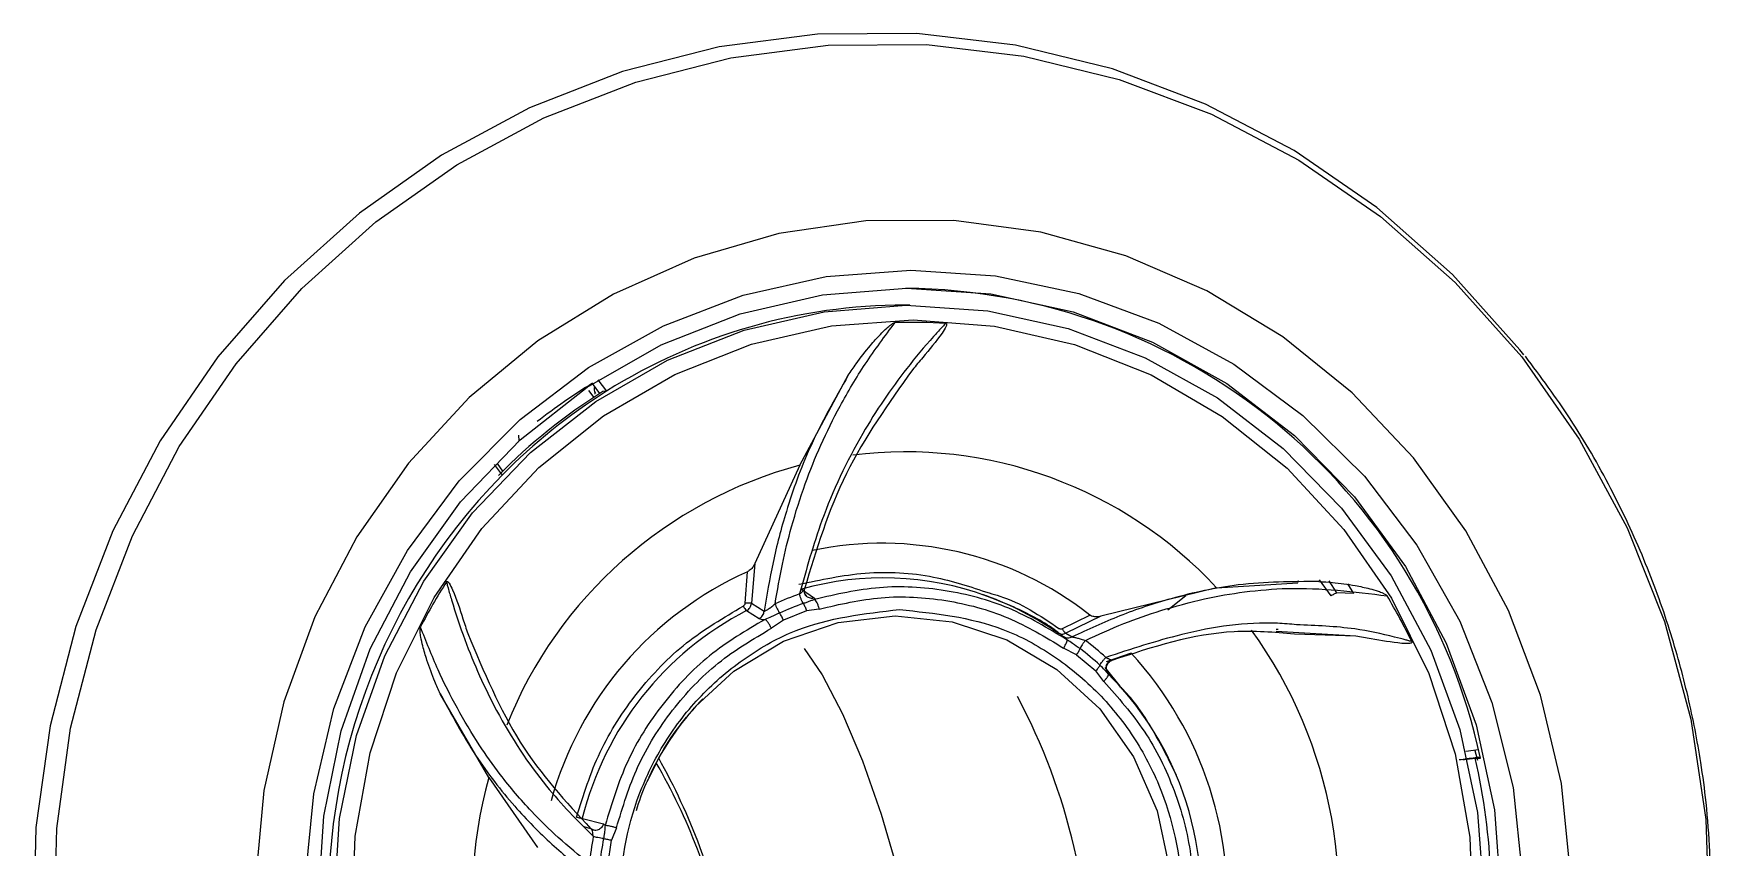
# Model space of a CAD drawing. Header units: inches. Extents: x 2 to 87, y 6 to 129.
# Drawn here: x 48.426 to 50.358, y 37.801 to 38.738 of the extents above; entities that cross this region are included whole.
import ezdxf

# ---------------------------------------------------------------- set-up
doc = ezdxf.new("R2010")
doc.units = ezdxf.units.IN
doc.header["$MEASUREMENT"] = 0
doc.layers.add('1', color=4, linetype='Continuous')

# ---------------------------------------------------------------- blocks, each defined once
blk = doc.blocks.new('2026 STRIDE')
at = {"layer": '1', "color": 3}
for p, q in [((47.102, 17.316), (47.0966, 17.316)), ((46.732, 17.218), (46.7381, 17.2099)), ((46.7452, 17.2145), (46.7367, 17.2258)), ((46.753, 17.217), (46.7431, 17.23)), ((46.9754, 17.1317), (47.0313, 17.2354)), ((46.7391, 17.2144), (46.7399, 17.2144)), ((46.753, 17.217), (46.7486, 17.2166)), ((46.6524, 17.1598), (46.6517, 17.1662)), ((46.6235, 17.1327), (46.6327, 17.1204)), ((46.6268, 17.1336), (46.6332, 17.125)), ((46.9754, 17.1317), (46.9235, 17.0186)), ((46.9125, 16.973), (46.9152, 17.0092)), ((46.9235, 17.0186), (46.9197, 16.9728)), ((46.9773, 16.989), (46.9922, 16.9787)), ((47.4554, 16.9906), (47.3222, 16.9579)), ((47.4554, 16.9906), (47.5491, 16.9963)), ((47.5498, 16.9984), (47.549, 16.9984)), ((47.5875, 16.9815), (47.574, 16.9999)), ((47.5938, 16.9847), (47.585, 16.9985)), ((47.6063, 16.9951), (47.6132, 16.9842)), ((46.9197, 16.9728), (46.9344, 16.9636)), ((46.9979, 16.9662), (46.9832, 16.9641)), ((46.9922, 16.9787), (46.9925, 16.9773)), ((47.42, 16.9815), (47.3993, 16.9648)), ((47.613, 16.9842), (47.5938, 16.9847)), ((47.6132, 16.9842), (47.613, 16.9842)), ((46.9142, 16.9644), (46.9286, 16.9553)), ((46.9566, 16.9535), (46.9427, 16.944)), ((46.9832, 16.9641), (46.9566, 16.9535)), ((47.2778, 16.9436), (47.3094, 16.9593)), ((47.3222, 16.9579), (47.2819, 16.9384)), ((47.2761, 16.9365), (47.279, 16.9347)), ((47.2819, 16.9384), (47.2891, 16.9341)), ((47.6157, 16.9348), (47.5239, 16.9402)), ((47.5265, 16.9426), (47.524, 16.9426)), ((47.6157, 16.9348), (47.545, 16.9374)), ((47.2941, 16.9135), (47.2793, 16.9212)), ((47.2941, 16.9135), (47.3163, 16.8949)), ((47.3571, 16.9155), (47.3282, 16.9054)), ((47.3255, 16.8828), (47.3163, 16.8949)), ((47.3269, 16.899), (47.3438, 16.8775)), ((47.3313, 16.891), (47.3309, 16.8911)), ((46.6173, 16.7721), (46.5614, 16.8686)), ((47.7571, 16.8041), (47.7423, 16.802)), ((47.7529, 16.8035), (47.756, 16.7921)), ((47.7533, 16.7944), (47.7594, 16.7944)), ((46.6173, 16.7721), (46.6734, 16.6917)), ((46.725, 16.7252), (46.7492, 16.7187)), ((46.7349, 16.7133), (46.7272, 16.7154)), ((46.7492, 16.7187), (46.7512, 16.7171)), ((46.7543, 16.6709), (46.7587, 16.7001)), ((46.7643, 16.7144), (46.7587, 16.7001))]:
    blk.add_line(p, q, dxfattribs=at)
at = {"layer": '1', "color": 3, "flags": 128}
for points in [[(47.8094, 17.2588), (47.8048, 17.2646), (47.7271, 17.3515), (47.6401, 17.4284), (47.5449, 17.494), (47.4428, 17.5475), (47.3354, 17.5881), (47.224, 17.6154), (47.1103, 17.6288), (46.9959, 17.6281), (46.8824, 17.6135), (46.7713, 17.5851), (46.6642, 17.5433), (46.5627, 17.4887), (46.4682, 17.4221), (46.3819, 17.3443), (46.3051, 17.2566), (46.2388, 17.16), (46.1841, 17.0561), (46.1417, 16.9461), (46.1121, 16.8318), (46.0957, 16.7146), (46.0929, 16.5962)], [(46.1168, 16.5967), (46.1196, 16.7135), (46.1357, 16.8292), (46.1649, 16.9421), (46.2068, 17.0506), (46.2608, 17.1532), (46.3262, 17.2486), (46.402, 17.3352), (46.4872, 17.4119), (46.5806, 17.4777), (46.6808, 17.5316), (46.7865, 17.5729), (46.8961, 17.6009), (47.0082, 17.6154), (47.1212, 17.616), (47.2334, 17.6027), (47.3433, 17.5759), (47.4494, 17.5358), (47.5502, 17.4829), (47.6442, 17.4181), (47.7301, 17.3423), (47.8068, 17.2565), (47.8731, 17.1619), (47.9281, 17.0598), (47.9711, 16.9517), (48.0014, 16.8392), (48.0187, 16.7237), (48.0226, 16.6069)], [(47.8631, 16.6612), (47.8525, 16.7654), (47.8285, 16.8671), (47.7917, 16.9647), (47.7426, 17.0563), (47.6821, 17.1403), (47.6114, 17.2152), (47.5316, 17.2797), (47.4442, 17.3326), (47.3509, 17.373), (47.2531, 17.4001), (47.1527, 17.4135), (47.0515, 17.413), (46.9512, 17.3985), (46.8537, 17.3703), (46.7607, 17.3289), (46.6739, 17.2751), (46.5948, 17.2097), (46.5248, 17.1341), (46.4652, 17.0494), (46.417, 16.9573), (46.3811, 16.8594), (46.3581, 16.7574), (46.3485, 16.6531)], [(47.1033, 17.3565), (47.2009, 17.35), (47.2967, 17.3295), (47.3888, 17.2953), (47.4754, 17.2483), (47.5548, 17.1892), (47.6256, 17.1193), (47.6862, 17.0398), (47.7355, 16.9524), (47.7726, 16.8587), (47.7968, 16.7607), (47.8075, 16.66)], [(46.4059, 16.6525), (46.4156, 16.7533), (46.4388, 16.8516), (46.475, 16.9457), (46.5235, 17.0336), (46.5833, 17.1137), (46.6534, 17.1844), (46.7322, 17.2443), (46.8184, 17.2923), (46.9101, 17.3274), (47.0057, 17.3489), (47.1033, 17.3565)], [(46.4207, 16.6273), (46.4272, 16.7276), (46.4473, 16.826), (46.4808, 16.9204), (46.527, 17.0089), (46.5848, 17.0897), (46.6532, 17.1612), (46.7307, 17.2218), (46.8157, 17.2705), (46.9066, 17.3061), (47.0014, 17.328), (47.0983, 17.3357), (47.1953, 17.329), (47.2903, 17.3082), (47.3816, 17.2735), (47.4671, 17.2258), (47.5452, 17.1659), (47.6142, 17.0952), (47.6729, 17.015), (47.7199, 16.927), (47.7543, 16.833), (47.7754, 16.7349), (47.7829, 16.6346)], [(46.4391, 16.6274), (46.4454, 16.7249), (46.465, 16.8206), (46.4975, 16.9123), (46.5424, 16.9983), (46.5986, 17.0769), (46.6651, 17.1464), (46.7404, 17.2053), (46.8231, 17.2526), (46.9114, 17.2872), (47.0036, 17.3085), (47.0978, 17.316), (47.192, 17.3095), (47.2844, 17.2892), (47.3731, 17.2556), (47.4563, 17.2092), (47.5322, 17.151), (47.5993, 17.0822), (47.6563, 17.0043), (47.702, 16.9188), (47.7354, 16.8274), (47.756, 16.732), (47.7632, 16.6345)], [(47.1058, 17.2992), (47.1998, 17.292), (47.2918, 17.2707), (47.3799, 17.2357), (47.462, 17.1879), (47.5366, 17.1282), (47.602, 17.0579), (47.6568, 16.9786), (47.6998, 16.8918), (47.7301, 16.7994), (47.7472, 16.7035), (47.7505, 16.606)], [(46.4598, 16.6071), (46.4633, 16.7046), (46.4806, 16.8005), (46.5111, 16.8928), (46.5543, 16.9796), (46.6092, 17.0589), (46.6747, 17.129), (46.7494, 17.1886), (46.8316, 17.2362), (46.9197, 17.271), (47.0118, 17.2921), (47.1058, 17.2992)], [(46.8557, 16.8544), (46.8996, 16.8948), (46.9567, 16.9293), (47.0195, 16.9507), (47.0852, 16.9583), (47.151, 16.9515), (47.214, 16.9306), (47.2714, 16.8967), (47.3208, 16.8512), (47.3599, 16.7961), (47.3871, 16.7337), (47.4012, 16.6669), (47.4016, 16.5985), (47.3881, 16.5315), (47.3615, 16.4688), (47.323, 16.4133), (47.274, 16.3672), (47.2169, 16.3327), (47.1542, 16.3112), (47.0884, 16.3037), (47.0884, 16.3037)], [(46.9806, 16.9208), (47.0011, 16.8905), (47.0247, 16.8456), (47.0478, 16.7914), (47.0693, 16.7301), (47.0884, 16.6645), (47.104, 16.5974), (47.1157, 16.5319), (47.1228, 16.4706), (47.125, 16.4164), (47.1224, 16.3715), (47.116, 16.3413)]]:
    blk.add_lwpolyline(points, dxfattribs=at)
at = {"layer": '1', "color": 3}
for centre, radius, start, end in [((47.0893, 16.6503), 0.6854, 12.1317, 89.2976), ((47.0965, 16.6706), 0.6455, 89.9931, 122.1635), ((47.1052, 16.6748), 0.6215, 86.463, 91.8484), ((47.084, 16.657), 0.6667, 121.3786, 128.052), ((46.7465, 17.2192), 0.0081, 154.9664, 216.3536), ((47.1019, 16.6531), 0.6651, 122.0885, 135.4023), ((47.1066, 16.6531), 0.6656, 122.0931, 135.3977), ((47.0966, 16.6577), 0.4895, 42.8521, 97.0683), ((47.1059, 16.6445), 0.5044, 104.9931, 158.1036), ((47.1299, 16.6318), 0.6972, 135.5005, 239.5667), ((47.0705, 16.6549), 0.387, 51.8717, 102.0143), ((47.0813, 16.638), 0.4066, 114.1058, 164.672), ((47.134, 16.6368), 0.6707, 147.4745, 152.5932), ((47.0719, 16.6547), 0.3474, 70.0199, 105.8011), ((46.9213, 16.9736), 0.0116, 199.9429, 232.6781), ((47.0915, 16.6509), 0.3524, 109.2608, 114.1981), ((47.092, 16.6503), 0.3413, 109.2608, 114.1982), ((47.0698, 16.6487), 0.3538, 55.1335, 70.0316), ((47.075, 16.6361), 0.6722, 25.8003, 30.9112), ((47.0827, 16.6365), 0.3686, 117.2037, 166.0726), ((47.084, 16.6426), 0.3622, 47.6813, 52.5291), ((47.0659, 16.6309), 0.5305, 344.5795, 35.8812), ((47.0848, 16.6422), 0.3508, 47.6812, 52.5291), ((47.048, 16.6315), 0.4197, 353.1001, 42.5798), ((47.0763, 16.6355), 0.3608, 24.9111, 45.1238), ((47.0991, 16.6349), 0.3277, 137.9463, 155.1677), ((46.5919, 16.528), 0.7184, 358.2683, 28.0361), ((46.1752, 16.4368), 0.7312, 11.6141, 29.2957), ((47.0441, 16.6311), 0.7277, 2.1042, 12.963), ((46.2316, 16.452), 0.6695, 11.3704, 30.2464), ((47.0669, 16.6311), 0.3711, 356.3384, 24.9053), ((47.1286, 16.631), 0.5305, 164.5795, 215.8812), ((47.1148, 16.631), 0.3842, 169.0265, 173.6873), ((47.1146, 16.631), 0.372, 169.0261, 173.6875)]:
    blk.add_arc(centre, radius, start, end, dxfattribs=at)
for points, knots in [([(46.947, 16.9723), (46.9496, 16.9875), (46.9546, 17.0166), (46.966, 17.0631), (46.9806, 17.1091), (46.9993, 17.1558), (47.0223, 17.2021), (47.0506, 17.2498), (47.0734, 17.2803), (47.0851, 17.296)], [0, 0, 0, 0, 0.136039, 0.261937, 0.40799, 0.540278, 0.678402, 0.83502, 1, 1, 1, 1]), ([(47.1435, 17.2951), (47.1429, 17.2945), (47.1413, 17.2928), (47.1366, 17.2878), (47.1218, 17.2716), (47.0893, 17.233), (47.0424, 17.1639), (47, 17.074), (46.983, 17.0118), (46.9752, 16.9836)], [0, 0, 0, 0, 0.007324, 0.019565, 0.058649, 0.192116, 0.441769, 0.746986, 1, 1, 1, 1]), ([(47.0313, 17.2354), (47.0342, 17.2398), (47.0422, 17.2516), (47.0545, 17.2673), (47.0665, 17.2809), (47.0745, 17.2887), (47.0794, 17.2929), (47.0825, 17.295), (47.0842, 17.2958), (47.085, 17.2959), (47.0851, 17.296)], [0, 0, 0, 0, 0.191814, 0.519611, 0.729753, 0.856784, 0.930061, 0.970742, 0.992656, 1, 1, 1, 1]), ([(47.1435, 17.2951), (47.1437, 17.2951), (47.1439, 17.2951), (47.1442, 17.2949), (47.1444, 17.2946), (47.1446, 17.2942), (47.1445, 17.2932), (47.1431, 17.2895), (47.1342, 17.2765), (47.1208, 17.2603), (47.1091, 17.2464), (47.1052, 17.2417)], [0, 0, 0, 0, 0.005486, 0.011027, 0.016042, 0.021524, 0.030897, 0.060168, 0.194769, 0.728714, 1, 1, 1, 1]), ([(48.0253, 16.6299), (48.0242, 16.6678), (48.0227, 16.7212), (48.012, 16.7996), (47.9991, 16.8663), (47.9775, 16.9446), (47.9482, 17.025), (47.9101, 17.1063), (47.8648, 17.1851), (47.8287, 17.2336), (47.811, 17.2573)], [0, 0, 0, 0, 0.167738, 0.236321, 0.350175, 0.468742, 0.596253, 0.729713, 0.867934, 1, 1, 1, 1]), ([(47.1052, 17.2417), (47.0775, 17.2027), (47.0214, 17.1239), (46.9944, 17.0345), (46.9808, 16.9894)], [0, 0, 0, 0, 0.494868, 1, 1, 1, 1]), ([(47.0313, 17.2354), (47.0157, 17.208), (46.9871, 17.1578), (46.9604, 17.0837), (46.9437, 17.02), (46.9375, 16.9822), (46.9344, 16.9636)], [0, 0, 0, 0, 0.318453, 0.584084, 0.795128, 1, 1, 1, 1]), ([(46.9235, 17.0186), (46.9229, 17.0173), (46.9218, 17.0148), (46.919, 17.0118), (46.9166, 17.0099), (46.9155, 17.0094), (46.9152, 17.0092)], [0, 0, 0, 0, 0.355625, 0.722653, 0.915819, 1, 1, 1, 1]), ([(46.9744, 16.9947), (46.9997, 17), (47.0508, 17.0109), (47.1261, 17.0071), (47.1723, 16.9917), (47.1934, 16.9847)], [0, 0, 0, 0, 0.346892, 0.701939, 1, 1, 1, 1]), ([(46.5685, 16.9974), (46.5686, 16.9975), (46.5687, 16.9977), (46.569, 16.9979), (46.5693, 16.998), (46.5698, 16.9979), (46.5706, 16.9973), (46.5729, 16.9943), (46.5792, 16.9801), (46.5857, 16.9604), (46.5912, 16.9436), (46.5931, 16.938)], [0, 0, 0, 0, 0.005501, 0.011055, 0.016084, 0.02158, 0.030977, 0.060324, 0.195274, 0.730604, 1, 1, 1, 1]), ([(46.5685, 16.9974), (46.5687, 16.9965), (46.5693, 16.9942), (46.5712, 16.9874), (46.5774, 16.9659), (46.5936, 16.9174), (46.6272, 16.842), (46.6789, 16.7632), (46.7193, 16.7226), (46.7377, 16.7042)], [0, 0, 0, 0, 0.007325, 0.019566, 0.05865, 0.192116, 0.441769, 0.746986, 1, 1, 1, 1]), ([(46.9752, 16.9836), (46.9761, 16.9842), (46.9779, 16.9856), (46.9796, 16.9872), (46.9806, 16.9882), (46.981, 16.9888), (46.9811, 16.9892), (46.9809, 16.9893), (46.9808, 16.9894)], [0, 0, 0, 0, 0.277559, 0.532523, 0.651824, 0.76723, 0.88213, 1, 1, 1, 1]), ([(46.9922, 16.9787), (46.9915, 16.9786), (46.99, 16.9783), (46.9877, 16.9785), (46.9854, 16.9793), (46.9833, 16.9807), (46.9818, 16.9827), (46.9808, 16.9849), (46.9805, 16.9872), (46.9807, 16.9887), (46.9808, 16.9894)], [0, 0, 0, 0, 0.112211, 0.235183, 0.366441, 0.502102, 0.637431, 0.767757, 0.889371, 1, 1, 1, 1]), ([(46.9832, 16.981), (46.9827, 16.9816), (46.9817, 16.9827), (46.9809, 16.9849), (46.9806, 16.9869), (46.9807, 16.988), (46.9807, 16.9885)], [0, 0, 0, 0, 0.281511, 0.543714, 0.783329, 1, 1, 1, 1]), ([(47.2831, 16.9308), (47.2612, 16.944), (47.2174, 16.9704), (47.1432, 16.9898), (47.0668, 16.9944), (47.0173, 16.983), (46.9925, 16.9773)], [0, 0, 0, 0, 0.25, 0.5, 0.75, 1, 1, 1, 1]), ([(47.5733, 16.9978), (47.5423, 16.9977), (47.4855, 16.9975), (47.4081, 16.9808), (47.344, 16.9595), (47.3072, 16.9425), (47.2891, 16.9341)], [0, 0, 0, 0, 0.318533, 0.584798, 0.795469, 1, 1, 1, 1]), ([(47.3911, 16.9645), (47.4079, 16.9693), (47.4397, 16.9785), (47.4887, 16.9866), (47.5598, 16.9929), (47.6138, 16.9861), (47.6517, 16.9814)], [0, 0, 0, 0, 0.195125, 0.370019, 0.557188, 1, 1, 1, 1]), ([(47.5733, 16.9978), (47.5785, 16.9975), (47.5925, 16.9967), (47.6121, 16.994), (47.6296, 16.9903), (47.6402, 16.9873), (47.6463, 16.985), (47.6496, 16.9833), (47.6511, 16.9822), (47.6516, 16.9816), (47.6517, 16.9814)], [0, 0, 0, 0, 0.191793, 0.51957, 0.729701, 0.856735, 0.930021, 0.970711, 0.992633, 1, 1, 1, 1]), ([(46.7181, 16.7267), (46.7262, 16.7521), (46.7425, 16.8035), (46.7867, 16.8715), (46.8424, 16.9297), (46.8879, 16.9564), (46.9103, 16.9696)], [0, 0, 0, 0, 0.247096, 0.5, 0.752904, 1, 1, 1, 1]), ([(46.9103, 16.9696), (46.9106, 16.9698), (46.9112, 16.9702), (46.9119, 16.971), (46.9124, 16.9719), (46.9124, 16.9727), (46.9125, 16.973)], [0, 0, 0, 0, 0.244752, 0.492429, 0.744713, 1, 1, 1, 1]), ([(46.9197, 16.9728), (46.9194, 16.9728), (46.919, 16.9728), (46.9179, 16.9728), (46.9169, 16.9728), (46.9158, 16.9729), (46.9143, 16.9729), (46.9132, 16.973), (46.9125, 16.973)], [0, 0, 0, 0, 0.250263, 0.382232, 0.514843, 0.645287, 0.771015, 1, 1, 1, 1]), ([(46.9142, 16.9644), (46.915, 16.9648), (46.9164, 16.9657), (46.9181, 16.9677), (46.9193, 16.9701), (46.9196, 16.9719), (46.9197, 16.9728)], [0, 0, 0, 0, 0.245118, 0.499544, 0.75421, 1, 1, 1, 1]), ([(46.9344, 16.9636), (46.9346, 16.9636), (46.9351, 16.9637), (46.9367, 16.9646), (46.9394, 16.9663), (46.9432, 16.9691), (46.9458, 16.9712), (46.947, 16.9723)], [0, 0, 0, 0, 0.111469, 0.230184, 0.482261, 0.743373, 1, 1, 1, 1]), ([(46.9795, 16.9724), (46.979, 16.9732), (46.9781, 16.9748), (46.9768, 16.9779), (46.9758, 16.9809), (46.9754, 16.9827), (46.9752, 16.9836)], [0, 0, 0, 0, 0.266689, 0.531115, 0.778754, 1, 1, 1, 1]), ([(46.9925, 16.9773), (46.9916, 16.9769), (46.9903, 16.9764), (46.9885, 16.9757), (46.9864, 16.975), (46.9834, 16.9738), (46.9807, 16.9729), (46.9795, 16.9724)], [0, 0, 0, 0, 0.2237371, 0.3032861, 0.4723028, 0.7443974, 1, 1, 1, 1]), ([(46.9795, 16.9724), (46.9798, 16.9719), (46.9805, 16.9707), (46.9815, 16.9686), (46.9824, 16.9664), (46.9829, 16.9648), (46.9832, 16.9641)], [0, 0, 0, 0, 0.257259, 0.51339, 0.762603, 1, 1, 1, 1]), ([(46.9979, 16.9662), (47.0216, 16.9717), (47.0695, 16.9828), (47.1438, 16.9784), (47.2159, 16.9594), (47.2583, 16.9339), (47.2793, 16.9212)], [0, 0, 0, 0, 0.2470114, 0.5, 0.7529886, 1, 1, 1, 1]), ([(47.2762, 16.9367), (47.2737, 16.9387), (47.257, 16.9514), (47.2266, 16.9671), (47.1983, 16.9781), (47.1863, 16.9828)], [0, 0, 0, 0, 0.0948096, 0.6169554, 1, 1, 1, 1]), ([(47.1934, 16.9847), (47.1975, 16.9836), (47.2265, 16.9757), (47.252, 16.9586), (47.2739, 16.9439)], [0, 0, 0, 0, 0.141094, 1, 1, 1, 1]), ([(46.9354, 16.9543), (46.9134, 16.9413), (46.8694, 16.9152), (46.8161, 16.8584), (46.774, 16.7923), (46.7588, 16.7422), (46.7512, 16.7171)], [0, 0, 0, 0, 0.25, 0.5, 0.75, 1, 1, 1, 1]), ([(47.0935, 16.2963), (47.0528, 16.3006), (46.9902, 16.3071), (46.9147, 16.3485), (46.8627, 16.3914), (46.8205, 16.4448), (46.781, 16.5225), (46.7607, 16.6292), (46.78, 16.7362), (46.8186, 16.8143), (46.8604, 16.8681), (46.9119, 16.9116), (46.987, 16.9537), (47.0496, 16.9609), (47.0902, 16.9656)], [0, 0, 0, 0, 0.119728, 0.18418, 0.25, 0.31582, 0.380272, 0.5, 0.619728, 0.68418, 0.75, 0.81582, 0.880272, 1, 1, 1, 1]), ([(46.9286, 16.9553), (46.9293, 16.9557), (46.9309, 16.9566), (46.9327, 16.9586), (46.934, 16.961), (46.9342, 16.9627), (46.9344, 16.9636)], [0, 0, 0, 0, 0.245337, 0.5, 0.754663, 1, 1, 1, 1]), ([(46.9286, 16.9553), (46.9292, 16.9549), (46.9306, 16.9541), (46.9337, 16.9543), (46.9354, 16.9543)], [0, 0, 0, 0, 0.459354, 1, 1, 1, 1]), ([(46.9521, 16.9616), (46.949, 16.9601), (46.9434, 16.9576), (46.9378, 16.9553), (46.9354, 16.9543)], [0, 0, 0, 0, 0.571403, 1, 1, 1, 1]), ([(47.0902, 16.9656), (47.1309, 16.9614), (47.1936, 16.9548), (47.2691, 16.9135), (47.321, 16.8706), (47.3633, 16.8172), (47.4028, 16.7395), (47.4231, 16.6327), (47.4038, 16.5258), (47.3651, 16.4477), (47.3234, 16.3938), (47.2718, 16.3504), (47.1967, 16.3082), (47.1342, 16.301), (47.0935, 16.2963)], [0, 0, 0, 0, 0.119728, 0.18418, 0.25, 0.31582, 0.380272, 0.5, 0.619728, 0.68418, 0.75, 0.81582, 0.880272, 1, 1, 1, 1]), ([(47.3044, 16.93), (47.319, 16.9367), (47.3471, 16.9497), (47.3768, 16.9597), (47.3911, 16.9645)], [0, 0, 0, 0, 0.519487, 1, 1, 1, 1]), ([(47.3222, 16.9579), (47.3207, 16.9575), (47.3178, 16.9568), (47.3136, 16.9574), (47.3107, 16.9584), (47.3097, 16.9591), (47.3094, 16.9593)], [0, 0, 0, 0, 0.355676, 0.722757, 0.915996, 1, 1, 1, 1]), ([(47.5474, 16.9481), (47.5402, 16.9488), (47.4967, 16.9526), (47.4205, 16.941), (47.3567, 16.9199), (47.3279, 16.9104)], [0, 0, 0, 0, 0.099053, 0.591653, 1, 1, 1, 1]), ([(47.6802, 16.9287), (47.6794, 16.9289), (47.6772, 16.9295), (47.6707, 16.9313), (47.6499, 16.9367), (47.6085, 16.9457), (47.57, 16.9472), (47.5474, 16.9481)], [0, 0, 0, 0, 0.019256, 0.051435, 0.154183, 0.505043, 1, 1, 1, 1]), ([(46.5614, 16.8686), (46.5593, 16.8732), (46.5536, 16.8858), (46.5468, 16.9043), (46.5417, 16.9215), (46.5392, 16.9324), (46.5382, 16.9389), (46.538, 16.9426), (46.5382, 16.9446), (46.5385, 16.9453), (46.5386, 16.9455)], [0, 0, 0, 0, 0.191801, 0.519634, 0.729787, 0.856818, 0.93009, 0.970764, 0.992671, 1, 1, 1, 1]), ([(46.733, 16.6733), (46.721, 16.6829), (46.6985, 16.7008), (46.6638, 16.7351), (46.6332, 16.771), (46.6047, 16.8111), (46.5806, 16.8515), (46.5577, 16.8969), (46.5451, 16.929), (46.5386, 16.9455)], [0, 0, 0, 0, 0.154271, 0.288952, 0.454424, 0.575072, 0.714225, 0.852753, 1, 1, 1, 1]), ([(46.5931, 16.938), (46.6115, 16.8941), (46.6489, 16.8055), (46.706, 16.7442), (46.7349, 16.7133)], [0, 0, 0, 0, 0.495173, 1, 1, 1, 1]), ([(46.7643, 16.7144), (46.7715, 16.7383), (46.7862, 16.7868), (46.8271, 16.8512), (46.879, 16.9063), (46.9216, 16.9316), (46.9427, 16.944)], [0, 0, 0, 0, 0.247011, 0.5, 0.752989, 1, 1, 1, 1]), ([(47.2721, 16.939), (47.2728, 16.9386), (47.2743, 16.9377), (47.2769, 16.9372), (47.2795, 16.9374), (47.2811, 16.9381), (47.2819, 16.9384)], [0, 0, 0, 0, 0.245118, 0.499544, 0.75421, 1, 1, 1, 1]), ([(47.2739, 16.9439), (47.2742, 16.9437), (47.2747, 16.9433), (47.2758, 16.9432), (47.2768, 16.9432), (47.2774, 16.9435), (47.2778, 16.9436)], [0, 0, 0, 0, 0.244732, 0.492429, 0.744713, 1, 1, 1, 1]), ([(47.2819, 16.9384), (47.2817, 16.9385), (47.2813, 16.9386), (47.2806, 16.9393), (47.28, 16.94), (47.2794, 16.9408), (47.2786, 16.942), (47.2781, 16.943), (47.2778, 16.9436)], [0, 0, 0, 0, 0.250263, 0.382232, 0.514843, 0.645287, 0.771015, 1, 1, 1, 1]), ([(47.279, 16.9347), (47.2792, 16.9344), (47.2798, 16.9337), (47.282, 16.9318), (47.2831, 16.9308)], [0, 0, 0, 0, 0.459354, 1, 1, 1, 1]), ([(47.279, 16.9347), (47.2797, 16.9343), (47.2813, 16.9334), (47.2839, 16.9329), (47.2867, 16.9331), (47.2883, 16.9338), (47.2891, 16.9341)], [0, 0, 0, 0, 0.245337, 0.5, 0.754663, 1, 1, 1, 1]), ([(47.2982, 16.9206), (47.2953, 16.9226), (47.2903, 16.9261), (47.2853, 16.9294), (47.2831, 16.9308)], [0, 0, 0, 0, 0.571403, 1, 1, 1, 1]), ([(47.2891, 16.9341), (47.2894, 16.9341), (47.2899, 16.934), (47.2918, 16.9337), (47.295, 16.9328), (47.2995, 16.9315), (47.3028, 16.9305), (47.3044, 16.93)], [0, 0, 0, 0, 0.111469, 0.230184, 0.482261, 0.743373, 1, 1, 1, 1]), ([(47.545, 16.9374), (47.5218, 16.9393), (47.4509, 16.9451), (47.3815, 16.9223), (47.3348, 16.907)], [0, 0, 0, 0, 0.327064, 1, 1, 1, 1]), ([(47.6802, 16.9287), (47.6802, 16.9286), (47.6803, 16.9283), (47.6804, 16.928), (47.6802, 16.9276), (47.6799, 16.9273), (47.6791, 16.9268), (47.6752, 16.9261), (47.6598, 16.9274), (47.6393, 16.9308), (47.6216, 16.9338), (47.6157, 16.9348)], [0, 0, 0, 0, 0.005501, 0.011055, 0.016084, 0.02158, 0.030977, 0.060324, 0.195274, 0.730604, 1, 1, 1, 1]), ([(47.321, 16.9016), (47.3213, 16.9022), (47.322, 16.9035), (47.3238, 16.9059), (47.3258, 16.9083), (47.3272, 16.9097), (47.3279, 16.9104)], [0, 0, 0, 0, 0.2666888, 0.5311147, 0.7787535, 1, 1, 1, 1]), ([(47.3279, 16.9104), (47.3289, 16.9099), (47.3309, 16.9091), (47.3331, 16.9081), (47.3343, 16.9076), (47.3348, 16.9072), (47.335, 16.9071), (47.3349, 16.907), (47.3348, 16.907)], [0, 0, 0, 0, 0.277554, 0.532524, 0.651828, 0.767234, 0.882133, 1, 1, 1, 1]), ([(47.3309, 16.8911), (47.3301, 16.8919), (47.3293, 16.8927), (47.3285, 16.8938), (47.3278, 16.8946), (47.3256, 16.8971), (47.3229, 16.8997), (47.321, 16.9016)], [0, 0, 0, 0, 0.22908, 0.257055, 0.306679, 0.485356, 1, 1, 1, 1]), ([(47.3283, 16.9003), (47.3286, 16.9011), (47.3292, 16.9028), (47.3308, 16.9049), (47.3327, 16.9065), (47.3341, 16.9071), (47.3348, 16.9074)], [0, 0, 0, 0, 0.272142, 0.534299, 0.778524, 1, 1, 1, 1]), ([(47.3313, 16.891), (47.3308, 16.8915), (47.3298, 16.8927), (47.3288, 16.8949), (47.3284, 16.8974), (47.3286, 16.9), (47.3295, 16.9025), (47.331, 16.9045), (47.3328, 16.9061), (47.3341, 16.9067), (47.3348, 16.907)], [0, 0, 0, 0, 0.11221, 0.235183, 0.36644, 0.502102, 0.63743, 0.767756, 0.889371, 1, 1, 1, 1]), ([(47.3255, 16.8828), (47.3419, 16.8643), (47.3752, 16.827), (47.4086, 16.7582), (47.4288, 16.6841), (47.4286, 16.6333), (47.4285, 16.6082)], [0, 0, 0, 0, 0.247012, 0.5, 0.752988, 1, 1, 1, 1]), ([(47.4091, 16.775), (47.3993, 16.7947), (47.3822, 16.8293), (47.3585, 16.8629), (47.3453, 16.876), (47.3438, 16.8775)], [0, 0, 0, 0, 0.541557, 0.949527, 1, 1, 1, 1]), ([(46.5614, 16.8686), (46.5744, 16.8445), (46.5997, 16.7977), (46.6445, 16.7403), (46.6892, 16.6944), (46.7181, 16.6717), (46.7323, 16.6605)], [0, 0, 0, 0, 0.2807474, 0.5455521, 0.7768174, 1, 1, 1, 1]), ([(46.8026, 16.7733), (46.8072, 16.7827), (46.8175, 16.8042), (46.8381, 16.8346), (46.8552, 16.8535), (46.8636, 16.8629)], [0, 0, 0, 0, 0.284201, 0.647338, 1, 1, 1, 1]), ([(47.7349, 16.7928), (47.7379, 16.7932), (47.744, 16.794), (47.7526, 16.7951), (47.757, 16.7956), (47.7588, 16.7958)], [0, 0, 0, 0, 0.363602, 0.727235, 1, 1, 1, 1]), ([(47.7389, 16.7928), (47.7402, 16.793), (47.7429, 16.7933), (47.7468, 16.7938), (47.7501, 16.7942), (47.7523, 16.7944), (47.753, 16.7944), (47.7533, 16.7944)], [0, 0, 0, 0, 0.2160173, 0.4320521, 0.6475831, 0.8621082, 1, 1, 1, 1]), ([(46.7873, 16.7343), (46.7906, 16.7449), (46.7948, 16.7583), (46.8013, 16.7707), (46.8026, 16.7733)], [0, 0, 0, 0, 0.7903634, 1, 1, 1, 1]), ([(46.7492, 16.7187), (46.749, 16.718), (46.7485, 16.7166), (46.7471, 16.7146), (46.7453, 16.7129), (46.7431, 16.7117), (46.7407, 16.7112), (46.7385, 16.7114), (46.7365, 16.7121), (46.7354, 16.7129), (46.7349, 16.7133)], [0, 0, 0, 0, 0.112211, 0.235183, 0.366441, 0.502102, 0.637431, 0.767756, 0.88937, 1, 1, 1, 1]), ([(46.7512, 16.7171), (46.7511, 16.716), (46.751, 16.7145), (46.7508, 16.7122), (46.7505, 16.7097), (46.7501, 16.7061), (46.7496, 16.7032), (46.7494, 16.7019)], [0, 0, 0, 0, 0.224307, 0.303573, 0.473827, 0.745729, 1, 1, 1, 1]), ([(46.7377, 16.7042), (46.7375, 16.7053), (46.7373, 16.7074), (46.7367, 16.71), (46.7362, 16.7117), (46.7358, 16.7126), (46.7353, 16.7132), (46.735, 16.7133), (46.7349, 16.7133)], [0, 0, 0, 0, 0.277558, 0.532524, 0.651825, 0.767232, 0.882131, 1, 1, 1, 1]), ([(46.7399, 16.7113), (46.739, 16.7114), (46.7374, 16.7115), (46.7364, 16.712), (46.7359, 16.7122)], [0, 0, 0, 0, 0.536201, 1, 1, 1, 1]), ([(46.7494, 16.7019), (46.7484, 16.702), (46.7464, 16.7024), (46.743, 16.703), (46.74, 16.7036), (46.7384, 16.704), (46.7377, 16.7042)], [0, 0, 0, 0, 0.266689, 0.531115, 0.778754, 1, 1, 1, 1]), ([(46.7494, 16.7019), (46.7501, 16.7017), (46.7515, 16.7015), (46.754, 16.7011), (46.7564, 16.7006), (46.758, 16.7003), (46.7587, 16.7001)], [0, 0, 0, 0, 0.257259, 0.51339, 0.762603, 1, 1, 1, 1])]:
    blk.add_open_spline(points, degree=3, knots=knots, dxfattribs=at)
for points in [[(46.6487, 17.1565), (46.649, 17.1568), (46.6498, 17.1574), (46.6508, 17.1583), (46.6517, 17.1591), (46.6521, 17.1595), (46.6524, 17.1598)], [(46.947, 16.9723), (46.9473, 16.9714), (46.9479, 16.9696), (46.9492, 16.9666), (46.9507, 16.9637), (46.9517, 16.9623), (46.9521, 16.9616)], [(46.9979, 16.9662), (46.9975, 16.9675), (46.9968, 16.97), (46.9953, 16.9734), (46.9938, 16.976), (46.9929, 16.9769), (46.9925, 16.9773)], [(47.5938, 16.9847), (47.5935, 16.9846), (47.593, 16.9845), (47.5914, 16.9838), (47.5895, 16.9827), (47.5882, 16.9819), (47.5875, 16.9815)], [(46.9427, 16.944), (46.9421, 16.9452), (46.9409, 16.9476), (46.9389, 16.9507), (46.9369, 16.9532), (46.9359, 16.954), (46.9354, 16.9543)], [(46.9566, 16.9535), (46.9562, 16.9542), (46.9556, 16.9557), (46.9544, 16.9579), (46.9533, 16.9599), (46.9525, 16.961), (46.9521, 16.9616)], [(47.2793, 16.9212), (47.28, 16.9223), (47.2813, 16.9245), (47.2827, 16.9274), (47.2834, 16.9297), (47.2832, 16.9304), (47.2831, 16.9308)], [(47.3044, 16.93), (47.3037, 16.9292), (47.3023, 16.9276), (47.3005, 16.925), (47.299, 16.9225), (47.2985, 16.9212), (47.2982, 16.9206)], [(47.2941, 16.9135), (47.2946, 16.9142), (47.2955, 16.9155), (47.2967, 16.9174), (47.2976, 16.9192), (47.298, 16.9201), (47.2982, 16.9206)], [(47.321, 16.9016), (47.3207, 16.9011), (47.3203, 16.9002), (47.3192, 16.8986), (47.3179, 16.8968), (47.3169, 16.8956), (47.3163, 16.8949)], [(47.3255, 16.8828), (47.3264, 16.8838), (47.3281, 16.8857), (47.3299, 16.8882), (47.331, 16.8902), (47.3309, 16.8908), (47.3309, 16.8911)], [(46.7181, 16.7267), (46.7188, 16.7265), (46.7202, 16.7262), (46.7223, 16.7257), (46.724, 16.7253), (46.7246, 16.7253), (46.725, 16.7252)], [(46.7643, 16.7144), (46.763, 16.7147), (46.7605, 16.7153), (46.7567, 16.7162), (46.7534, 16.7168), (46.7519, 16.717), (46.7512, 16.7171)]]:
    blk.add_open_spline(points, degree=3, dxfattribs=at)

msp = doc.modelspace()

# ---------------------------------------------------------------- block references
msp.add_blockref('2026 STRIDE', (2.3326, 21.1096))

doc.saveas('drawing.dxf')
